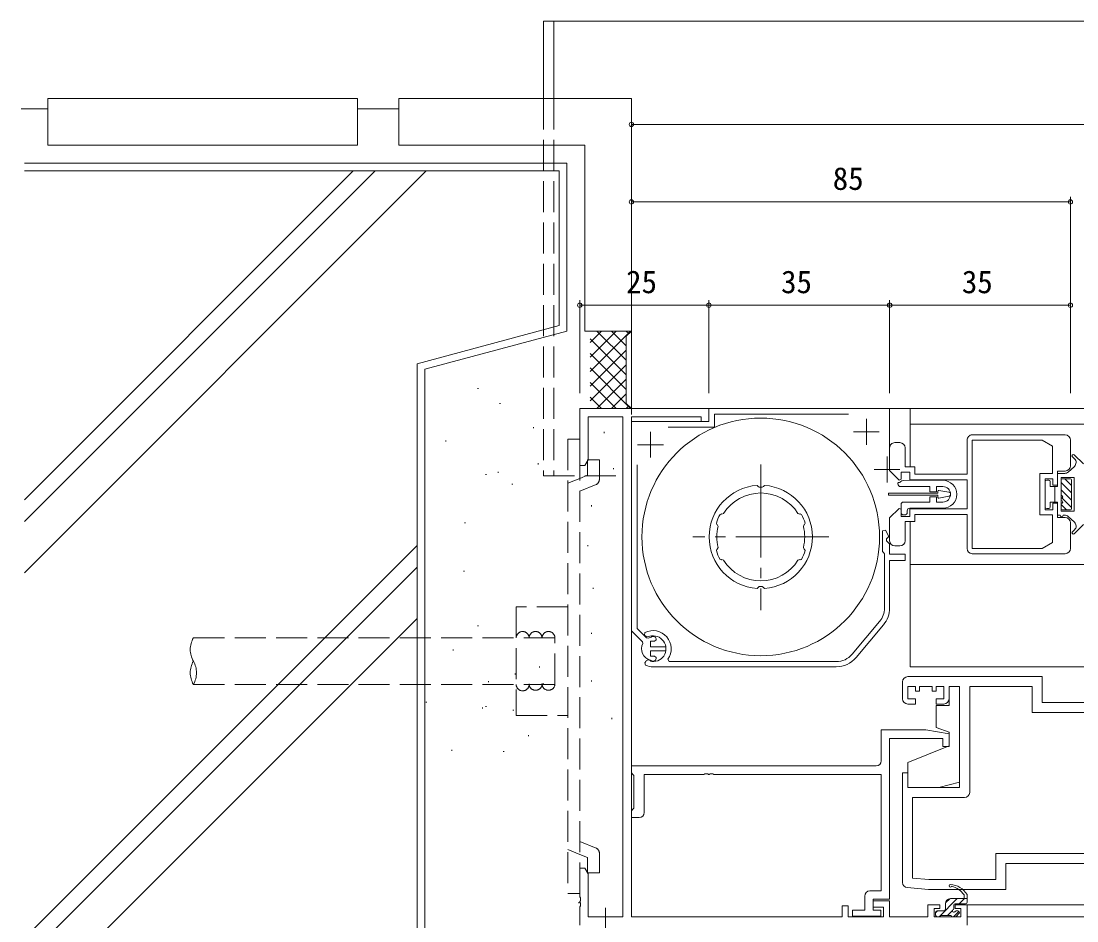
# Model space of a CAD drawing. Units: millimetres, scale not verified. Extents: x -567 to 567, y -403 to 403.
# Drawn here: x -141.5 to 62.8, y -147.7 to 26.5 of the extents above; entities that cross this region are included whole.
import ezdxf
from ezdxf.enums import TextEntityAlignment as Align

# ---------------------------------------------------------------- set-up
doc = ezdxf.new("R2010")
doc.units = ezdxf.units.MM
doc.header["$LTSCALE"] = 2
doc.linetypes.add('CHAIN2', pattern=[12, 9, -1, 1, -1])
doc.linetypes.add('DASHED3', pattern=[4, 3, -1])
for name, color, linetype, lineweight in [('0-1_USER1', 2, 'Continuous', 9), ('0-2_YKK_ZWAK', 4, 'Continuous', 9), ('0-4_YKK_12', 3, 'Continuous', 9), ('0-5_YKK_13', 3, 'Continuous', 18), ('0-6_YKK_D', 7, 'Continuous', 9), ('0-7_YSS_K', 6, 'Continuous', 9)]:
    doc.layers.add(name, color=color, linetype=linetype, lineweight=lineweight)
doc.styles.add('ＭＳ ゴシック', font='')
doc.styles.get('ＭＳ ゴシック').set_extended_font_data('MS Gothic')

msp = doc.modelspace()

# ---------------------------------------------------------------- linework, layer by layer
at = {"layer": '0-1_USER1'}
for p, q in [((-40.403, 26.498), (146.347, 26.498)), ((-40.403, 26.498), (-40.403, 11.497)), ((-38.403, 26.498), (-38.403, 11.497)), ((26.297, -48.497), (146.347, -48.498)), ((30.597, -48.5), (30.597, -59.8)), ((30.597, -51.497), (146.347, -51.497)), ((30.597, -70.4), (30.597, -98.497)), ((30.597, -78.697), (146.347, -78.697)), ((30.597, -98.497), (146.347, -98.497)), ((41.097, -144.6), (146.347, -144.6)), ((146.347, -146.869), (41.597, -146.87))]:
    msp.add_line(p, q, dxfattribs=at)
at = {"layer": '0-1_USER1', "linetype": 'DASHED3'}
for p, q in [((-40.403, 11.497), (-40.403, -61.5)), ((-38.403, 11.497), (-38.403, -61.5)), ((-40.403, -61.502), (-25.033, -61.502))]:
    msp.add_line(p, q, dxfattribs=at)
at = {"layer": '0-1_USER1', "linetype": 'CHAIN2'}
msp.add_line((-28.403, -155.231), (-28.403, -145.169), dxfattribs=at)
at = {"layer": '0-2_YKK_ZWAK', "linetype": 'DASHED3'}
for p, q in [((-33.403, -142.408), (-33.404, -54.408)), ((-29.604, -62.285), (-29.604, -58.408)), ((-33.404, -62.014), (-35.704, -62.944)), ((-30.23, -63.212), (-33.404, -64.495)), ((-45.704, -107.909), (-35.704, -107.908)), ((-30.229, -133.604), (-33.404, -132.322)), ((-33.403, -134.802), (-35.704, -133.873)), ((-33.403, -142.408), (-35.703, -142.408))]:
    msp.add_line(p, q, dxfattribs=at)
at = {"layer": '0-2_YKK_ZWAK'}
for p, q in [((62.388, -58.233), (61.973, -57.829)), ((62.321, -57.471), (64.121, -59.221)), ((59.097, -63.6), (59.097, -61.05)), ((59.097, -61.05), (60.479, -61.05)), ((62.363, -59.69), (61.151, -60.791)), ((28.196, -63.101), (28.196, -63.001)), ((28.396, -62.801), (28.496, -62.801)), ((29.189, -62.401), (36.896, -62.4)), ((56.697, -62.65), (56.697, -67.55)), ((57.397, -62.35), (56.997, -62.35)), ((57.697, -62.65), (57.697, -63.6)), ((62.297, -61.85), (59.797, -61.85)), ((59.797, -61.85), (59.797, -68.35)), ((59.797, -65.3), (59.797, -62.3)), ((59.797, -62.825), (61.797, -64.825)), ((59.997, -62.1), (61.597, -62.1)), ((60.487, -62.1), (61.797, -63.41)), ((61.797, -62.3), (61.797, -67.9)), ((62.297, -61.85), (62.297, -68.35)), ((35.897, -65.65), (35.897, -65.3)), ((36.133, -64.354), (38.068, -64.707)), ((59.097, -63.6), (57.697, -63.6)), ((58.597, -66.6), (58.597, -63.6)), ((59.797, -64.239), (61.797, -66.239)), ((28.797, -68.601), (28.797, -67.101)), ((38.069, -65.494), (36.133, -65.847)), ((59.097, -66.6), (57.697, -66.6)), ((57.697, -67.55), (57.697, -66.6)), ((59.797, -66.3), (59.797, -65.9)), ((59.797, -67.1), (59.797, -66.1)), ((59.797, -67.9), (59.797, -66.9)), ((59.797, -67.067), (60.83, -68.1)), ((59.981, -65.837), (61.797, -67.653)), ((29.497, -69.101), (29.297, -69.101)), ((29.997, -68.301), (29.997, -68.601)), ((36.897, -67.8), (30.497, -67.801)), ((57.397, -67.85), (56.997, -67.85)), ((59.397, -69.15), (59.597, -69.15)), ((62.297, -68.35), (59.797, -68.35)), ((61.597, -68.1), (59.997, -68.1)), ((60.197, -69.15), (60.33, -69.15)), ((60.479, -69.15), (60.197, -69.15)), ((62.363, -70.51), (61.151, -69.41)), ((62.321, -72.729), (64.121, -70.979)), ((62.388, -71.967), (61.973, -72.371)), ((38.096, -105.97), (38.096, -103.37)), ((38.096, -105.97), (35.596, -105.97)), ((35.596, -105.97), (35.596, -110.26)), ((40.096, -120.799), (40.096, -106.97)), ((38.096, -111.17), (35.596, -110.26)), ((38.096, -113.77), (38.096, -111.171)), ((38.096, -113.77), (30.096, -117.046)), ((30.096, -117.046), (30.096, -121.89)), ((31.396, -121.87), (36.097, -121.87)), ((36.096, -121.87), (40.096, -120.799)), ((40.997, -142.67), (40.997, -143.37)), ((41.597, -144.07), (41.597, -142.57)), ((36.158, -146.87), (39.658, -143.37)), ((37.397, -145.47), (37.397, -144.37)), ((37.411, -144.202), (38.229, -143.384)), ((38.397, -143.37), (41.597, -143.37)), ((38.997, -145.309), (38.997, -144.67)), ((39.297, -144.37), (41.297, -144.37)), ((40.072, -144.37), (41.072, -143.37)), ((35.497, -146.116), (35.843, -145.77)), ((35.497, -146.07), (35.497, -146.57)), ((37.097, -145.77), (35.797, -145.77)), ((35.797, -146.87), (36.297, -146.87)), ((36.497, -146.67), (38.497, -146.67)), ((37.772, -146.67), (38.765, -145.677)), ((38.697, -146.87), (39.297, -146.87)), ((38.986, -146.87), (40.004, -145.853)), ((39.797, -145.77), (39.458, -145.77)), ((39.509, -146.782), (40.009, -146.282))]:
    msp.add_line(p, q, dxfattribs=at)
at = {"layer": '0-2_YKK_ZWAK', "linetype": 'CHAIN2'}
for p, q in [((1.647, -59.348), (1.65, -87.508)), ((14.827, -73.349), (-11.534, -73.352))]:
    msp.add_line(p, q, dxfattribs=at)
at = {"layer": '0-2_YKK_ZWAK', "linetype": 'DASHED3'}
for points in [[(-33.404, -54.408), (-35.704, -54.408), (-35.703, -142.408)], [(-29.604, -58.408), (-31.904, -58.408), (-31.904, -61.408), (-33.404, -62.014)], [(-35.704, -86.908), (-45.704, -86.909), (-45.704, -107.909)], [(-29.603, -134.531), (-29.603, -138.408), (-31.903, -138.408), (-31.903, -135.408), (-33.403, -134.802)]]:
    msp.add_lwpolyline(points, dxfattribs=at)
at = {"layer": '0-2_YKK_ZWAK'}
for points in [[(35.897, -65.3), (26.397, -65.301), (26.397, -64.901), (35.897, -64.9), (35.897, -64.55)], [(36.897, -63.6), (35.697, -63.6), (35.697, -64.6), (34.397, -64.6), (34.397, -63.6), (28.697, -63.601)], [(29.297, -66.601), (34.397, -66.6), (34.397, -65.6)], [(34.397, -65.6), (35.697, -65.6), (35.697, -66.6), (36.897, -66.6)], [(59.597, -69.15), (59.097, -69.15), (59.097, -66.6)]]:
    msp.add_lwpolyline(points, dxfattribs=at)
msp.add_circle((1.646, -73.35), 23, dxfattribs=at)
for centre, radius, start, end in [((62.147, -57.65), 0.25, 45.80693, 225.80693), ((61.691, -58.95), 1, 312.23153, 45.80693), ((60.479, -60.05), 1, 270, 312.23153), ((28.396, -63.001), 0.2, 90.00643, 180.00643), ((28.696, -63.101), 0.5, 180.00643, 270.00643), ((28.496, -62.501), 0.3, 270.00643, 330.00643), ((29.189, -62.901), 0.5, 90.00643, 150.00643), ((36.897, -65.1), 2.7, 0.00643, 90.00643), ((56.997, -62.65), 0.3, 90, 180), ((57.397, -62.65), 0.3, 0, 90), ((59.997, -62.3), 0.2, 90, 180), ((61.597, -62.3), 0.2, 0, 90), ((36.097, -64.55), 0.2, 79.6653, 180.00643), ((36.897, -65.1), 1.5, 0.00643, 90.00643), ((36.897, -65.1), 1.5, 270.00643, 0.00643), ((36.897, -65.1), 2.7, 270.00643, 0.00643), ((37.997, -65.1), 0.4, 280.34756, 79.6653), ((59.797, -65.6), 0.3, 270, 90), ((29.297, -67.101), 0.5, 90.00643, 180.00643), ((36.097, -65.65), 0.2, 180.00643, 280.34756), ((59.797, -66.6), 0.3, 270, 90), ((29.297, -68.601), 0.5, 180.00643, 270.00643), ((29.497, -68.601), 0.5, 270.00643, 0.00643), ((30.497, -68.301), 0.5, 90.00643, 180.00643), ((56.997, -67.55), 0.3, 180, 270), ((57.397, -67.55), 0.3, 270, 0), ((59.897, -69.15), 0.3, 180, 0), ((59.997, -67.9), 0.2, 180, 270), ((60.479, -70.15), 1, 47.76847, 90), ((61.597, -67.9), 0.2, 270, 0), ((61.691, -71.25), 1, 314.19307, 47.76847), ((62.147, -72.55), 0.25, 134.19307, 314.19307), ((38.347, -140.92), 0.25, 90, 348.46304), ((38.191, -144.667), 4, 31.61685, 87.76072), ((37.648, -144.857), 4, 33.14393, 76.34724), ((38.397, -144.37), 1, 90, 180), ((39.297, -144.67), 0.3, 90, 180), ((41.297, -144.07), 0.3, 270, 0), ((35.797, -146.07), 0.3, 90, 180), ((35.797, -146.57), 0.3, 180, 270), ((36.297, -146.67), 0.2, 270, 0), ((37.097, -145.47), 0.3, 270, 0), ((38.697, -146.67), 0.2, 180, 270), ((38.997, -145.77), 0.25, 123.05573, 326.94427), ((38.697, -145.309), 0.3, 303.05573, 0), ((39.458, -146.07), 0.3, 90, 146.94427), ((39.297, -146.57), 0.3, 270, 315), ((39.797, -146.07), 0.3, 315, 90)]:
    msp.add_arc(centre, radius, start, end, dxfattribs=at)
at = {"layer": '0-2_YKK_ZWAK', "linetype": 'DASHED3'}
for centre, start, end in [((-30.604, -62.285), 291.99483, 359.99967), ((-30.603, -134.531), 0.00142, 68.00627)]:
    msp.add_arc(centre, 1, start, end, dxfattribs=at)
at = {"layer": '0-4_YKK_12'}
for p, q in [((-140.914, -2.501), (-37.404, -2.5)), ((-77.265, -2.5), (-140.913, -66.148)), ((-73.022, -2.5), (-140.913, -70.39)), ((-63.123, -2.5), (-140.913, -80.29)), ((-37.404, -2.5), (-37.404, -32.45)), ((-64.903, -39.818), (-37.404, -32.45)), ((-29.205, -33.503), (-31.404, -35.701)), ((-26.376, -33.503), (-31.403, -38.53)), ((-23.548, -33.503), (-31.403, -41.358)), ((-30.06, -33.503), (-24.403, -39.159)), ((-27.232, -33.503), (-24.404, -36.331)), ((-24.404, -33.503), (-23.904, -34.003)), ((-31.404, -34.988), (-24.403, -41.988)), ((-24.403, -37.187), (-31.403, -44.187)), ((-31.403, -37.816), (-24.403, -44.816)), ((-64.903, -179.501), (-64.903, -39.818)), ((-24.403, -40.015), (-31.403, -47.015)), ((-31.403, -40.645), (-23.548, -48.5)), ((-24.403, -42.844), (-30.06, -48.5)), ((-53.172, -44.625), (-52.972, -44.625)), ((-31.403, -43.473), (-26.376, -48.5)), ((-31.403, -46.302), (-29.205, -48.5)), ((-24.403, -45.672), (-27.232, -48.5)), ((-48.92, -47.516), (-48.72, -47.516)), ((-23.903, -48), (-24.403, -48.5)), ((-42.382, -52.086), (-42.382, -52.286)), ((-28.664, -53.038), (-28.664, -53.238)), ((-59.312, -54.659), (-59.312, -54.859)), ((-41.446, -59.104), (-41.446, -59.304)), ((-51.641, -61.292), (-51.441, -61.292)), ((-49.166, -60.741), (-49.166, -60.941)), ((-26.89, -60.047), (-26.89, -60.247)), ((-46.539, -63.163), (-46.339, -63.163)), ((-31.149, -67.235), (-31.149, -67.435)), ((-55.723, -70.647), (-55.523, -70.647)), ((-64.903, -74.99), (-140.913, -151)), ((-31.858, -74.954), (-31.858, -75.154)), ((-64.903, -79.233), (-140.913, -155.243)), ((-55.893, -80.001), (-55.693, -80.001)), ((-30.794, -83.206), (-30.794, -83.406)), ((-64.903, -89.132), (-140.913, -165.142)), ((-53.172, -90.546), (-52.972, -90.546)), ((-31.149, -91.902), (-31.149, -92.102)), ((-57.908, -95.129), (-57.908, -95.329)), ((-45.89, -99.807), (-45.89, -100.007)), ((-41.212, -98.461), (-41.212, -98.661)), ((-51.037, -101.268), (-51.037, -101.468)), ((-40.51, -101.679), (-40.51, -101.879)), ((-31.148, -101.13), (-31.148, -101.33)), ((-63.207, -105.343), (-63.007, -105.343)), ((-51.641, -106.194), (-51.441, -106.194)), ((-52.206, -106.357), (-52.206, -106.557)), ((-46.369, -106.874), (-46.169, -106.874)), ((-27.156, -108.406), (-27.156, -108.606)), ((-43.317, -111.737), (-43.317, -111.937)), ((-58.142, -114.545), (-58.142, -114.745)), ((-48.24, -114.868), (-48.04, -114.868)), ((-33.575, -144.085), (-33.575, -144.285))]:
    msp.add_line(p, q, dxfattribs=at)
at = {"layer": '0-4_YKK_12', "linetype": 'DASHED3'}
for p, q in [((-108.198, -92.909), (-38.201, -92.909)), ((-38.204, -101.909), (-38.204, -92.909)), ((-108.198, -101.909), (-38.2, -101.909))]:
    msp.add_line(p, q, dxfattribs=at)
for centre, radius, start, end in [((-44.454, -92.909), 1.25, 0.00055, 180.00073), ((-41.954, -92.909), 1.25, 0.00055, 180.00073), ((-39.454, -92.909), 1.25, 0.00055, 180.00073), ((-104.301, -95.159), 4.5, 150.00057, 210.00052), ((-104.301, -99.659), 4.5, 150.00052, 210.00057), ((-112.095, -99.659), 4.5, 330.00052, 30.00057), ((-44.454, -101.909), 1.25, 180.00055, 0.00073), ((-41.953, -101.8), 1.25, 180.00625, 0.00644), ((-39.453, -101.799), 1.25, 180.00625, 0.00644)]:
    msp.add_arc(centre, radius, start, end, dxfattribs=at)
at = {"layer": '0-5_YKK_13'}
for p, q in [((-76.404, 11.497), (-136.404, 11.497)), ((-136.404, 2.497), (-136.404, 11.497)), ((-76.404, 2.497), (-76.404, 11.497)), ((-68.404, 2.497), (-68.404, 11.497)), ((-23.404, 11.497), (-68.404, 11.497)), ((-23.404, -33.503), (-23.404, 11.497)), ((-136.404, 9.497), (-141.545, 9.497)), ((-68.404, 9.497), (-76.404, 9.497)), ((-76.404, 2.497), (-136.404, 2.497)), ((-32.404, 2.497), (-68.404, 2.497)), ((-32.404, 2.497), (-32.404, -33.503)), ((-35.904, -1), (-140.914, -1.001)), ((-35.904, -1), (-35.904, -33.5)), ((-63.403, -40.869), (-35.904, -33.5)), ((-32.404, -33.503), (-23.404, -33.503)), ((-24.404, -34.503), (-23.404, -33.503)), ((-24.404, -34.503), (-24.403, -47.5)), ((-63.403, -40.869), (-63.403, -181.001)), ((-24.403, -47.5), (-23.403, -48.5))]:
    msp.add_line(p, q, dxfattribs=at)
at = {"layer": '0-6_YKK_D'}
for p, q in [((22.097, -50.5), (22.097, -55.5)), ((-19.703, -53), (-19.703, -58)), ((19.597, -53), (24.597, -53)), ((27.597, -55.1), (28.597, -55.1)), ((42.597, -53.6), (60.597, -53.6)), ((61.597, -54.6), (61.597, -59.6)), ((-22.203, -55.5), (-17.203, -55.5)), ((26.097, -57.8), (26.097, -62.8)), ((23.597, -60.3), (28.597, -60.3)), ((10.249, -70.699), (10.136, -70.942)), ((61.597, -70.6), (61.597, -75.6)), ((28.597, -75.1), (27.597, -75.1)), ((60.597, -76.6), (42.597, -76.6)), ((24.661, -89.714), (19.33, -96.068)), ((20.096, -96.71), (25.427, -90.357)), ((-19.722, -92.811), (-19.595, -92.746)), ((-19.595, -97.254), (-19.722, -97.189)), ((-19.43, -97.486), (-19.636, -97.376)), ((-19.203, -98.497), (16.265, -98.497)), ((29.096, -101.4), (29.096, -104.7))]:
    msp.add_line(p, q, dxfattribs=at)
for points in [[(-23.403, -146.87), (-23.403, -50.13), (-9.903, -50.13), (-9.903, -51), (-8.403, -51), (-8.403, -48.5), (-33.403, -48.5), (-33.403, -59.5), (-32.403, -59.5), (-31.773, -58.409), (-31.773, -50.13), (-25.033, -50.13), (-25.033, -146.87), (-31.773, -146.87), (-31.773, -138.591), (-32.403, -137.5), (-33.403, -137.5), (-33.403, -143.042), (-33.283, -143.225), (-33.283, -143.775), (-33.403, -143.958), (-33.403, -144.042), (-33.283, -144.225), (-33.283, -144.775), (-33.403, -144.958), (-33.403, -148.5)], [(-21.213, -93.989), (-21.269, -93.642), (-23.403, -91.507), (-23.403, -51), (-8.403, -51), (-8.403, -48.5), (26.597, -48.5), (26.597, -58.8)], [(18.65, -49.6), (-7.303, -49.6), (-7.303, -52.1), (-16.256, -52.1)], [(29.597, -56.1), (29.597, -59.8), (31.497, -59.8), (31.497, -61.2), (41.597, -61.2), (41.597, -54.6)], [(26.597, -74.1), (26.597, -69.676), (28.427, -67.846), (28.797, -68), (28.797, -69.4), (30.497, -69.4), (30.497, -67.9), (41.597, -67.9), (41.597, -62.3), (30.497, -62.3), (30.497, -60.8), (28.797, -60.8), (28.797, -62.201), (28.427, -62.354), (26.597, -60.524), (26.597, -56.1)], [(-22.303, -59.383), (-22.303, -91.052), (-20.466, -92.889), (-20.13, -92.95)], [(60.597, -60.6), (59.097, -60.6), (59.097, -63.35), (58.197, -63.35), (58.197, -62.1), (56.697, -62.1), (56.697, -68.1), (58.197, -68.1), (58.197, -66.85), (59.097, -66.85), (59.097, -69.6), (60.597, -69.6)], [(0.934, -63.376), (1.148, -63.565), (1.354, -63.755)], [(1.943, -63.755), (2.149, -63.565), (2.363, -63.376)], [(-6.233, -69.005), (-5.98, -68.917), (-5.919, -68.943), (-5.548, -68.826)], [(8.845, -68.826), (9.216, -68.943), (9.277, -68.917), (9.53, -69.005)], [(41.597, -75.6), (41.597, -69), (31.497, -69), (31.497, -70.4), (29.597, -70.4), (29.597, -74.1)], [(-6.604, -71.316), (-6.778, -70.968), (-6.839, -70.942), (-6.952, -70.699)], [(10.136, -70.942), (10.076, -70.968), (9.902, -71.316)], [(26.597, -87.143), (26.597, -77.897), (29.597, -77.897), (29.597, -76.697), (26.597, -76.697), (26.597, -74.697), (25.997, -74.097), (25.997, -73.697), (26.442, -73.251), (25.806, -72.033), (25.197, -72.183), (25.197, -76.197), (25.397, -76.397), (25.597, -76.597), (25.597, -87.143)], [(-6.952, -76.001), (-6.839, -75.758), (-6.778, -75.732), (-6.604, -75.384)], [(9.902, -75.384), (10.076, -75.732), (10.136, -75.758), (10.249, -76.001)], [(-5.548, -77.874), (-5.919, -77.757), (-5.98, -77.783), (-6.233, -77.696)], [(9.53, -77.696), (9.277, -77.783), (9.216, -77.757), (8.845, -77.874)], [(1.354, -82.946), (1.148, -83.135), (0.934, -83.325)], [(2.363, -83.325), (2.149, -83.135), (1.943, -82.946)], [(-20.781, -91.872), (-20.857, -92.352), (-20.557, -92.652), (-20.223, -92.714)], [(-18.611, -93.3), (-18.907, -93.55), (-19.703, -93.55), (-19.703, -94.6), (-16.753, -94.6), (-16.753, -95.4), (-19.703, -95.4), (-19.703, -96.45), (-18.907, -96.45), (-18.611, -96.7)], [(-20.622, -97.454), (-20.796, -97.756), (-20.661, -98.178)], [(16.265, -97.497), (-16.105, -97.497), (-16.349, -97.023)], [(82.596, -139.67), (82.596, -104.346), (82.596, -102.33), (93.865, -102.33), (95.596, -101.7), (96.596, -101.7), (96.596, -102.4), (101.596, -102.4), (101.596, -100.4), (76.096, -100.4), (76.096, -105.4), (56.096, -105.4), (56.096, -100.4), (30.096, -100.4)], [(38.096, -104.7), (38.096, -102.33), (40.096, -102.33), (40.096, -121.87), (30.096, -121.87), (30.096, -119), (29.096, -119), (29.096, -140.246)], [(30.096, -105.7), (31.596, -105.7), (31.596, -104.7), (30.096, -104.7), (30.096, -102.33), (31.596, -102.33), (31.596, -103.2), (32.396, -103.2), (32.396, -102.33), (34.796, -102.33), (34.796, -103.2), (35.596, -103.2), (35.596, -102.33), (37.096, -102.33), (37.096, -104.7), (35.596, -104.7), (35.596, -105.7), (37.096, -105.7)], [(80.596, -139.67), (80.596, -104.346), (80.596, -102.33), (78.026, -102.33), (78.026, -107.33), (54.166, -107.33), (54.166, -102.33), (42.096, -102.33), (42.096, -122.8)], [(21.767, -142.87), (21.767, -145.6), (19.397, -145.6), (19.397, -146.8), (24.897, -146.8), (24.897, -145.6), (23.397, -145.6), (23.397, -143.5), (26.597, -143.5), (26.597, -112.4), (36.897, -112.4), (36.897, -113.9), (38.097, -113.9), (38.097, -111.494), (33.597, -110.7), (24.967, -110.7), (24.967, -116.7)], [(23.967, -117.7), (-23.403, -117.7), (-23.403, -119.03), (-23.103, -119.33), (-22.903, -119.53), (-22.903, -125.87), (-23.103, -126.07), (-23.403, -126.37), (-23.403, -127.7), (-21.903, -127.7)], [(-20.903, -126.7), (-20.903, -119.33), (-9.361, -119.33), (-9.178, -119.21), (-8.628, -119.21), (-8.445, -119.33), (-8.361, -119.33), (-8.178, -119.21), (-7.628, -119.21), (-7.445, -119.33), (24.967, -119.33), (24.967, -141.87), (22.767, -141.87)], [(41.096, -123.8), (31.026, -123.8), (31.026, -139.394), (34.181, -139.67), (47.166, -139.67), (47.166, -134.67), (71.026, -134.67), (71.026, -139.67), (80.596, -139.67)], [(30.009, -141.243), (34.096, -141.6), (49.096, -141.6), (49.096, -136.6), (69.096, -136.6)], [(26.597, -143.8), (23.397, -143.8), (23.397, -145), (25.397, -145), (25.397, -146.87), (18.597, -146.87), (18.597, -144.8), (17.397, -144.8), (17.397, -146.87), (-23.403, -146.87)], [(41.597, -148.5), (41.597, -144.6), (39.297, -144.6), (39.297, -145.3), (40.397, -145.3), (40.397, -146.87), (35.197, -146.87), (35.197, -145.3), (36.297, -145.3), (36.297, -144.6), (33.997, -144.6), (33.997, -146.87), (26.597, -146.87), (26.597, -143.8)]]:
    msp.add_lwpolyline(points, dxfattribs=at)
msp.add_lwpolyline([(42.597, -75.6), (42.597, -54.6), (56.097, -54.6), (58.097, -55.755), (58.097, -61.1), (55.697, -61.1), (55.697, -69.1), (58.097, -69.1), (58.097, -74.445), (56.097, -75.6)], close=True, dxfattribs=at)
for centre, radius, start, end in [((27.597, -56.1), 1, 89.99998, 180.00002), ((28.597, -56.1), 1, 0, 89.99998), ((42.597, -54.6), 1, 89.99998, 180.00002), ((60.597, -54.6), 1, 0, 89.99998), ((60.597, -59.6), 1, 270, 0), ((1.649, -73.35), 10, 94.09606, 265.90398), ((1.649, -73.35), 8.5, 32.1541, 147.84586), ((1.649, -73.35), 9.6, 88.24272, 91.7573), ((1.649, -73.35), 10, 274.09602, 85.90396), ((1.649, -73.35), 9, 151.12994, 162.87007), ((1.649, -73.35), 9, 17.12995, 28.87008), ((1.649, -73.35), 8.5, 166.15415, 193.84589), ((1.649, -73.35), 8.5, 346.15411, 13.84587), ((60.597, -70.6), 1, 359.99998, 89.99998), ((27.597, -74.1), 1, 180.00002, 270), ((28.597, -74.1), 1, 270, 0), ((42.597, -75.6), 1, 180.00002, 270), ((60.597, -75.6), 1, 270, 0), ((1.649, -73.35), 9, 197.12997, 208.87005), ((1.649, -73.35), 9, 331.12996, 342.87003), ((1.649, -73.35), 8.5, 212.15412, 327.84588), ((1.649, -73.35), 9.6, 268.24274, 271.75726), ((21.597, -87.143), 4, 320, 0.00002), ((21.597, -87.143), 5, 319.99999, 0), ((-19.203, -94.997), 3.5, 324.62345, 116.79004), ((-19.203, -95), 2.25, 153.2839, 256.66525), ((-19.203, -94.997), 2.5, 264.7993, 114.07517), ((-19.203, -95), 2.25, 103.33481, 114.33273), ((-19.203, -93.2), 0.6, 350.40593, 130.80443), ((-20.102, -97.754), 0.6, 38.98367, 149.99997), ((-19.203, -96.8), 0.6, 229.19553, 9.59402), ((16.265, -93.497), 4, 270, 320.00002), ((16.265, -93.497), 5, 269.99999, 320.00001), ((-19.203, -94.997), 3.5, 245.37938, 270.00001), ((30.096, -101.4), 1, 90.00001, 179.99999), ((30.096, -104.7), 1, 180.00001, 269.99999), ((37.096, -104.7), 1, 270.00001, 359.99999), ((23.967, -116.7), 1, 270.00001, 359.99999), ((41.096, -122.8), 1, 270.00001, 359.99999), ((-21.903, -126.7), 1, 270.00001, 359.99999), ((30.096, -140.246), 1, 180.00001, 265.00002), ((22.767, -142.87), 1, 90.00001, 179.99999)]:
    msp.add_arc(centre, radius, start, end, dxfattribs=at)
at = {"layer": '0-7_YSS_K'}
for p, q in [((-23.403, -49.63), (-23.403, 7.499)), ((-23.403, 6.499), (193.597, 6.499)), ((-23.404, -45.496), (-23.404, -7.497)), ((61.597, -45.497), (61.597, -7.497)), ((61.597, -8.497), (-23.404, -8.497)), ((-33.403, -45.496), (-33.403, -27.497)), ((-33.403, -28.497), (-8.403, -28.497)), ((-8.403, -45.496), (-8.403, -27.497)), ((-8.403, -45.496), (-8.403, -27.497)), ((-8.403, -28.497), (26.597, -28.497)), ((26.597, -45.497), (26.597, -27.497)), ((26.597, -45.497), (26.597, -27.497)), ((26.597, -28.497), (61.597, -28.497)), ((61.597, -45.497), (61.597, -27.497))]:
    msp.add_line(p, q, dxfattribs=at)
for centre in [(-23.403, 6.499), (-23.404, -8.497), (61.597, -8.497), (-33.403, -28.497), (-8.403, -28.497), (-8.403, -28.497), (26.597, -28.497), (26.597, -28.497), (61.597, -28.497)]:
    msp.add_circle(centre, 0.425, dxfattribs=at)

# ---------------------------------------------------------------- texts
at = {"layer": '0-7_YSS_K', "style": 'ＭＳ ゴシック'}
for s, p in [('85', (15.577, -7.497)), ('25', (-24.423, -27.497)), ('35', (5.577, -27.497)), ('35', (40.577, -27.497))]:
    msp.add_text(s, height=4.399, dxfattribs=at).set_placement(p, align=Align.BOTTOM_LEFT)

doc.saveas('drawing.dxf')
